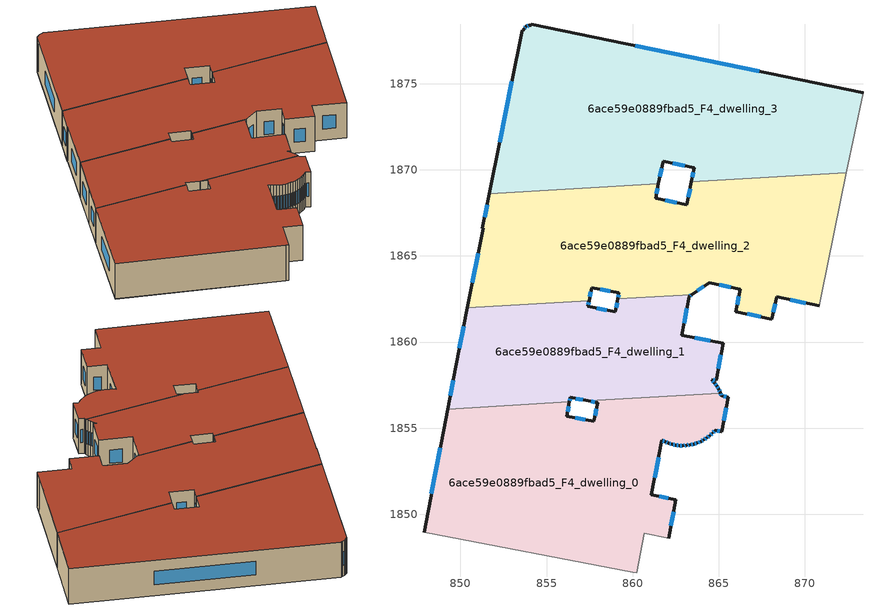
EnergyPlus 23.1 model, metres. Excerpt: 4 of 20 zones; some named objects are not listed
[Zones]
6ace59e0889fbad5_F4_dwelling_0
 floor to 6ace59e0889fbad5_F3_dwelling_0 (EU_floor_Construction): 865.54,1856.8 865.16,1854.81 864.78,1854.87 864.63,1854.72 864.48,1854.58 864.31,1854.44 864.13,1854.33 863.94,1854.23 863.75,1854.14 863.55,1854.08 863.34,1854.04 863.13,1854 862.92,1853.99 862.71,1853.99 862.5,1854.02 862.29,1854.07 862.08,1854.12 861.88,1854.2 861.69,1854.3 861.09,1851.13 862.51,1850.85 862.09,1848.62 860.67,1848.9 860.23,1846.6 859.99,1846.65 847.89,1848.95 849.25,1856.11 856.33,1856.52 856.17,1855.69 857.75,1855.39 857.96,1856.48 857.42,1856.58 865.1,1857.04 865.17,1856.88 z12
 wall outside (EU_wall_Construction): 862.09,1848.62 862.51,1850.85 861.09,1851.13 861.69,1854.3 861.88,1854.2 862.08,1854.12 862.29,1854.07 862.5,1854.02 862.71,1853.99 862.92,1853.99 863.13,1854 863.34,1854.04 863.55,1854.08 863.75,1854.14 863.94,1854.23 864.13,1854.33 864.31,1854.44 864.48,1854.58 864.63,1854.72 864.78,1854.87 865.16,1854.81 865.54,1856.8 865.17,1856.88 865.1,1857.04 / 849.25,1856.11 847.89,1848.95 / 857.42,1856.58 857.96,1856.48 857.75,1855.39 856.17,1855.69 856.33,1856.52 z12:15
 wall adiabatic (EU_wall_Construction): 847.89,1848.95 859.99,1846.65 860.23,1846.6 860.67,1848.9 862.09,1848.62 z12:15
 wall to 6ace59e0889fbad5_F4_dwelling_1 (EU_wall_Construction): 856.33,1856.52 849.25,1856.11 / 865.1,1857.04 857.42,1856.58 z12:15
 window (EU_Window_Construction): 864.9,1854.85 865.04,1854.83 / 864.68,1854.76 864.74,1854.82 / 864.53,1854.62 864.58,1854.67 / 864.36,1854.48 864.42,1854.53 / 864.19,1854.36 864.25,1854.41 / 864,1854.26 864.07,1854.3 / 863.81,1854.17 863.88,1854.2 / 863.61,1854.1 863.69,1854.12 / 863.4,1854.05 863.48,1854.07 / 863.19,1854.01 863.27,1854.02 / 862.98,1853.99 863.06,1854 / 862.77,1853.99 862.85,1853.99 / 862.56,1854.01 862.64,1854 / 862.35,1854.05 862.43,1854.03 / 862.15,1854.11 862.22,1854.08 / 861.95,1854.18 862.02,1854.15 / 861.75,1854.27 861.82,1854.23 / 861.28,1852.12 861.5,1853.3 / 862.07,1850.94 861.53,1851.04 / 862.22,1849.32 862.38,1850.15 / 848.82,1853.86 848.31,1851.19 / 856.22,1855.95 856.28,1856.26 / 857.26,1855.48 856.67,1855.6 / 857.9,1856.14 857.82,1855.73 / 857.59,1856.55 857.79,1856.51 / 865.15,1856.93 865.12,1856.99 / 865.42,1856.83 865.28,1856.85 / 865.28,1855.43 865.42,1856.18 z12.94:14.06
 roof outside (EU_roof_Construction): 862.09,1848.62 862.51,1850.85 861.09,1851.13 861.69,1854.3 861.88,1854.2 862.08,1854.12 862.29,1854.07 862.5,1854.02 862.71,1853.99 862.92,1853.99 863.13,1854 863.34,1854.04 863.55,1854.08 863.75,1854.14 863.94,1854.23 864.13,1854.33 864.31,1854.44 864.48,1854.58 864.63,1854.72 864.78,1854.87 865.16,1854.81 865.54,1856.8 865.17,1856.88 865.1,1857.04 857.42,1856.58 857.96,1856.48 857.75,1855.39 856.17,1855.69 856.33,1856.52 849.25,1856.11 847.89,1848.95 859.99,1846.65 860.23,1846.6 860.67,1848.9 z15
6ace59e0889fbad5_F4_dwelling_1
 floor to 6ace59e0889fbad5_F3_dwelling_1 (EU_floor_Construction): 863.42,1862.76 863.29,1862.66 862.86,1860.39 865.25,1859.93 864.84,1857.78 864.59,1857.83 864.76,1857.62 864.89,1857.45 864.99,1857.26 865.08,1857.08 865.1,1857.04 857.42,1856.58 856.38,1856.78 856.33,1856.52 849.25,1856.11 849.72,1858.56 850.4,1861.99 857.47,1862.41 857.41,1862.07 858.99,1861.76 859.14,1862.5 z12
 wall outside (EU_wall_Construction): 865.1,1857.04 865.08,1857.08 864.99,1857.26 864.89,1857.45 864.76,1857.62 864.59,1857.83 864.84,1857.78 865.25,1859.93 862.86,1860.39 863.29,1862.66 863.43,1862.76 / 856.33,1856.52 856.38,1856.78 857.42,1856.58 / 850.4,1861.99 849.72,1858.56 849.25,1856.11 / 859.14,1862.5 858.99,1861.76 857.41,1862.07 857.47,1862.41 z12:15
 wall to 6ace59e0889fbad5_F4_dwelling_2 (EU_wall_Construction): 857.47,1862.41 850.4,1861.99 / 863.42,1862.76 859.14,1862.5 z12:15
 window (EU_Window_Construction): 865.05,1857.13 865.02,1857.2 / 856.7,1856.72 857.09,1856.65 / 856.34,1856.6 856.36,1856.7 / 849.57,1857.79 849.4,1856.88 / 850.19,1860.92 849.93,1859.63 / 857.43,1862.18 857.45,1862.3 / 858.5,1861.86 857.9,1861.97 / 859.09,1862.27 859.04,1861.99 / 863.33,1862.69 863.38,1862.73 / 862.99,1861.1 863.15,1861.95 / 864.5,1860.07 863.61,1860.24 / 864.97,1858.45 865.12,1859.25 / 864.67,1857.81 864.76,1857.8 / 864.71,1857.68 864.64,1857.76 / 864.85,1857.5 864.8,1857.57 / 864.96,1857.32 864.92,1857.39 z12.94:14.06
 roof outside (EU_roof_Construction): 865.1,1857.04 865.08,1857.08 864.99,1857.26 864.89,1857.45 864.76,1857.62 864.59,1857.83 864.84,1857.78 865.25,1859.93 862.86,1860.39 863.29,1862.66 863.43,1862.76 859.14,1862.5 858.99,1861.76 857.41,1862.07 857.47,1862.41 850.4,1861.99 849.72,1858.56 849.25,1856.11 856.33,1856.52 856.38,1856.78 857.42,1856.58 z15
6ace59e0889fbad5_F4_dwelling_2
 floor to 6ace59e0889fbad5_F3_dwelling_2 (EU_floor_Construction): 872.41,1869.83 870.97,1862.85 870.82,1862.1 868.37,1862.62 868.09,1861.33 865.98,1861.77 866.26,1863.07 864.45,1863.44 863.42,1862.76 859.14,1862.5 859.2,1862.85 857.62,1863.15 857.47,1862.41 850.4,1861.99 851.32,1866.6 851.28,1866.6 851.68,1868.61 861.5,1869.19 861.33,1868.36 863.14,1867.98 863.42,1869.3 z12
 wall outside (EU_wall_Construction): 863.43,1862.76 864.45,1863.44 866.26,1863.07 865.98,1861.77 868.09,1861.33 868.37,1862.62 870.82,1862.1 / 857.47,1862.41 857.62,1863.15 859.2,1862.85 859.14,1862.5 / 851.32,1866.6 850.4,1861.99 / 851.32,1866.6 851.28,1866.6 / 851.68,1868.61 851.28,1866.6 / 863.42,1869.3 863.14,1867.98 861.33,1868.36 861.5,1869.19 z12:15
 wall adiabatic (EU_wall_Construction): 870.82,1862.1 870.97,1862.85 872.41,1869.83 z12:15
 wall to 6ace59e0889fbad5_F4_dwelling_3 (EU_wall_Construction): 861.5,1869.19 851.68,1868.61 / 872.41,1869.83 863.42,1869.3 z12:15
 window (EU_Window_Construction): 866.64,1861.63 867.43,1861.47 / 866.17,1862.66 866.07,1862.18 / 865.02,1863.32 865.69,1863.18 / 863.75,1862.97 864.13,1863.23 / 859.18,1862.74 859.16,1862.61 / 858.12,1863.06 858.71,1862.95 / 857.52,1862.64 857.57,1862.92 / 851.03,1865.16 850.69,1863.44 / 851.55,1867.98 851.41,1867.23 / 861.38,1868.62 861.44,1868.93 / 862.57,1868.1 861.9,1868.24 / 863.33,1868.89 863.23,1868.39 / 869.14,1862.46 870.05,1862.27 / 868.18,1861.73 868.28,1862.22 z12.94:14.06
 roof outside (EU_roof_Construction): 870.82,1862.1 870.97,1862.85 872.41,1869.83 863.42,1869.3 863.14,1867.98 861.33,1868.36 861.5,1869.19 851.68,1868.61 851.28,1866.6 851.32,1866.6 850.4,1861.99 857.47,1862.41 857.62,1863.15 859.2,1862.85 859.14,1862.5 863.43,1862.76 864.45,1863.44 866.26,1863.07 865.98,1861.77 868.09,1861.33 868.37,1862.62 z15
6ace59e0889fbad5_F4_dwelling_3
 floor to 6ace59e0889fbad5_F3_dwelling_3 (EU_floor_Construction): 873.37,1874.47 872.41,1869.83 863.42,1869.3 863.59,1870.13 861.77,1870.51 861.5,1869.19 851.68,1868.61 853.58,1878.11 853.64,1878.09 853.69,1878.2 853.81,1878.32 853.98,1878.39 854.1,1878.4 854.11,1878.46 z12
 wall outside (EU_wall_Construction): 873.37,1874.47 854.11,1878.46 854.1,1878.4 853.98,1878.39 853.81,1878.32 853.69,1878.2 853.64,1878.09 853.58,1878.11 851.68,1868.61 / 861.5,1869.19 861.77,1870.51 863.59,1870.13 863.42,1869.3 z12:15
 wall adiabatic (EU_wall_Construction): 872.41,1869.83 873.37,1874.47 z12:15
 window (EU_Window_Construction): 853.78,1878.28 853.73,1878.24 / 853.93,1878.37 853.87,1878.34 / 867.34,1875.72 860.15,1877.2 / 863.53,1869.87 863.47,1869.56 / 862.34,1870.39 863.02,1870.25 / 861.58,1869.6 861.68,1870.09 / 852.99,1875.13 852.28,1871.59 z12.94:14.06
 roof outside (EU_roof_Construction): 872.41,1869.83 873.37,1874.47 854.11,1878.46 854.1,1878.4 853.98,1878.39 853.81,1878.32 853.69,1878.2 853.64,1878.09 853.58,1878.11 851.68,1868.61 861.5,1869.19 861.77,1870.51 863.59,1870.13 863.42,1869.3 z15
[Building]
EU S2 Campaign: North Axis=0; Terrain=City; Solar Distribution=FullExterior
[Site:Location]
Vienna: Latitude=48; Longitude=16.5; Time Zone=1; Elevation=183
[SizingPeriod:WeatherFileDays]
AnnualSizingPeriod: Begin Month=1; Begin Day of Month=1; End Month=12; End Day of Month=31; Day of Week for Start Day=Monday; Use Weather File Daylight Saving Period=No; Use Weather File Rain and Snow Indicators=No
[MATERIAL]
EU_InternalMass_Material: Roughness=MediumRough; Thickness=0.1; Conductivity=1; Density=1800; Specific Heat=900; Thermal Absorptance=0.9; Solar Absorptance=0.7; Visible Absorptance=0.7
[MATERIAL:NOMASS] Roughness=MediumRough; Thermal Absorptance=0.9; Solar Absorptance=0.7; Visible Absorptance=0.7
Name | Thermal Resistance
EU_wall_NoMass | 0.914258
EU_roof_NoMass | 0.954009
EU_floor_NoMass | 1.09711
[WINDOWMATERIAL:SIMPLEGLAZINGSYSTEM]
EU_Window_SimpleGlazing: UFactor=2.09642; Solar Heat Gain Coefficient=0.65; Visible Transmittance=0.65
[CONSTRUCTION]
EU_wall_Construction: EU_wall_NoMass
EU_roof_Construction: EU_roof_NoMass
EU_floor_Construction: EU_floor_NoMass
EU_Window_Construction: EU_Window_SimpleGlazing
EU_InternalMass_Construction: EU_InternalMass_Material
[ZONE] Type=1; Multiplier=1; Ceiling Height=autocalculate; Floor Area=autocalculate; Part of Total Floor Area=Yes
Name | Volume
6ace59e0889fbad5_F4_dwelling_0 | 366.105
6ace59e0889fbad5_F4_dwelling_1 | 246.757
6ace59e0889fbad5_F4_dwelling_2 | 409.505
6ace59e0889fbad5_F4_dwelling_3 | 441.982
[INTERNALMASS] Construction=EU_InternalMass_Construction
Name | Zone or ZoneList | Surface Area
6ace59e0889fbad5_F4_dwelling_0_EU_InternalMass | 6ace59e0889fbad5_F4_dwelling_0 | 122.035
6ace59e0889fbad5_F4_dwelling_1_EU_InternalMass | 6ace59e0889fbad5_F4_dwelling_1 | 82.2533
6ace59e0889fbad5_F4_dwelling_2_EU_InternalMass | 6ace59e0889fbad5_F4_dwelling_2 | 136.504
6ace59e0889fbad5_F4_dwelling_3_EU_InternalMass | 6ace59e0889fbad5_F4_dwelling_3 | 147.328
[OTHEREQUIPMENT] Fuel Type=Electricity; Design Level Calculation Method=Watts/Area; Power per Zone Floor Area=1; Fraction Latent=0; Fraction Radiant=0; Fraction Lost=0; Carbon Dioxide Generation Rate=0; EndUse Subcategory=EU_Step8_InternalGains
Name | Zone or ZoneList or Space or SpaceList | Schedule
EU_Step8_InternalGain_6ace59e0889fbad5_F4_dwelling_0_f000 | 6ace59e0889fbad5_F4_dwelling_0 | EU_Step8_GainSchedule_6ace59e0889fbad5_F4_dwelling_0_f000
EU_Step8_InternalGain_6ace59e0889fbad5_F4_dwelling_1_f000 | 6ace59e0889fbad5_F4_dwelling_1 | EU_Step8_GainSchedule_6ace59e0889fbad5_F4_dwelling_1_f000
EU_Step8_InternalGain_6ace59e0889fbad5_F4_dwelling_2_f000 | 6ace59e0889fbad5_F4_dwelling_2 | EU_Step8_GainSchedule_6ace59e0889fbad5_F4_dwelling_2_f000
EU_Step8_InternalGain_6ace59e0889fbad5_F4_dwelling_3_f000 | 6ace59e0889fbad5_F4_dwelling_3 | EU_Step8_GainSchedule_6ace59e0889fbad5_F4_dwelling_3_f000
[ZONEVENTILATION:DESIGNFLOWRATE] Schedule=EU_AlwaysOn; Design Flow Rate Calculation Method=AirChanges/Hour; Air Changes per Hour=0.546891; Ventilation Type=Natural; Fan Pressure Rise=0; Fan Total Efficiency=1; Constant Term Coefficient=1; Temperature Term Coefficient=0; Velocity Term Coefficient=0; Velocity Squared Term Coefficient=0; Minimum Indoor Temperature=-100; Maximum Indoor Temperature=100; Delta Temperature=-100; Minimum Outdoor Temperature=-100; Maximum Outdoor Temperature=100; Maximum Wind Speed=40
Name | Zone or ZoneList or Space or SpaceList
EU_ConstantAir_6ace59e0889fbad5_F4_dwelling_0 | 6ace59e0889fbad5_F4_dwelling_0
EU_ConstantAir_6ace59e0889fbad5_F4_dwelling_1 | 6ace59e0889fbad5_F4_dwelling_1
EU_ConstantAir_6ace59e0889fbad5_F4_dwelling_2 | 6ace59e0889fbad5_F4_dwelling_2
EU_ConstantAir_6ace59e0889fbad5_F4_dwelling_3 | 6ace59e0889fbad5_F4_dwelling_3
[HVACTEMPLATE:ZONE:IDEALLOADSAIRSYSTEM] System Availability Schedule=EU_AlwaysOn; Maximum Heating Supply Air Temperature=50; Minimum Cooling Supply Air Temperature=13; Maximum Heating Supply Air Humidity Ratio=0.0156; Minimum Cooling Supply Air Humidity Ratio=0.0077; Heating Limit=NoLimit; Cooling Limit=NoLimit; Heating Availability Schedule=EU_AlwaysOn; Cooling Availability Schedule=EU_CoolingOff; Dehumidification Control Type=ConstantSensibleHeatRatio; Cooling Sensible Heat Ratio=0.7; Dehumidification Setpoint=60; Humidification Control Type=None; Humidification Setpoint=30; Outdoor Air Method=None; Outdoor Air Flow Rate per Person=0.00944; Outdoor Air Flow Rate per Zone Floor Area=0; Outdoor Air Flow Rate per Zone=0; Demand Controlled Ventilation Type=None; Outdoor Air Economizer Type=NoEconomizer; Heat Recovery Type=None; Sensible Heat Recovery Effectiveness=0.7; Latent Heat Recovery Effectiveness=0.65
Name | Template Thermostat
6ace59e0889fbad5_F4_dwelling_0 | EU_HeatOnly_6ace59e0889fbad5_F4_dwelling_0
6ace59e0889fbad5_F4_dwelling_1 | EU_HeatOnly_6ace59e0889fbad5_F4_dwelling_1
6ace59e0889fbad5_F4_dwelling_2 | EU_HeatOnly_6ace59e0889fbad5_F4_dwelling_2
6ace59e0889fbad5_F4_dwelling_3 | EU_HeatOnly_6ace59e0889fbad5_F4_dwelling_3
[SIZING:ZONE] Zone Cooling Design Supply Air Temperature Input Method=SupplyAirTemperature; Zone Cooling Design Supply Air Temperature=13; Zone Heating Design Supply Air Temperature Input Method=SupplyAirTemperature; Zone Heating Design Supply Air Temperature=50; Zone Cooling Design Supply Air Humidity Ratio=0.008; Zone Heating Design Supply Air Humidity Ratio=0.008; Cooling Design Air Flow Method=DesignDay; Cooling Design Air Flow Rate=0; Cooling Minimum Air Flow per Zone Floor Area=0.000762; Cooling Minimum Air Flow=0; Cooling Minimum Air Flow Fraction=0.2; Heating Design Air Flow Method=DesignDay; Heating Design Air Flow Rate=0; Heating Maximum Air Flow per Zone Floor Area=0.002032; Heating Maximum Air Flow=0.141576; Heating Maximum Air Flow Fraction=0.3; Account for Dedicated Outdoor Air System=No; Dedicated Outdoor Air System Control Strategy=NeutralSupplyAir; Dedicated Outdoor Air Low Setpoint Temperature for Design=autosize; Dedicated Outdoor Air High Setpoint Temperature for Design=autosize; Zone Load Sizing Method=Sensible Load Only No Latent Load; Zone Latent Cooling Design Supply Air Humidity Ratio Input Method=HumidityRatioDifference; Zone Cooling Design Supply Air Humidity Ratio Difference=0.005; Zone Latent Heating Design Supply Air Humidity Ratio Input Method=HumidityRatioDifference; Zone Humidification Design Supply Air Humidity Ratio Difference=0.005
6ace59e0889fbad5_F4_dwelling_0; 6ace59e0889fbad5_F4_dwelling_1; 6ace59e0889fbad5_F4_dwelling_2; 6ace59e0889fbad5_F4_dwelling_3
[SCHEDULE:CONSTANT]
Name | Hourly Value
EU_AlwaysOn | 1
EU_CoolingOff | 0
[SCHEDULE:FILE] Column Number=1; Rows to Skip at Top=0; Number of Hours of Data=8760; Column Separator=Comma; Interpolate to Timestep=No; Minutes per Item=60; Adjust Schedule for Daylight Savings=Yes
Name | File
EU_Step8_GainSchedule_6ace59e0889fbad5_F4_dwelling_0_f000 | ../../schedules/6ace59e0889fbad5/6ace59e0889fbad5_F4_dwelling_0_f000_gain.csv
EU_Step8_GainSchedule_6ace59e0889fbad5_F4_dwelling_1_f000 | ../../schedules/6ace59e0889fbad5/6ace59e0889fbad5_F4_dwelling_1_f000_gain.csv
EU_Step8_GainSchedule_6ace59e0889fbad5_F4_dwelling_2_f000 | ../../schedules/6ace59e0889fbad5/6ace59e0889fbad5_F4_dwelling_2_f000_gain.csv
EU_Step8_GainSchedule_6ace59e0889fbad5_F4_dwelling_3_f000 | ../../schedules/6ace59e0889fbad5/6ace59e0889fbad5_F4_dwelling_3_f000_gain.csv
